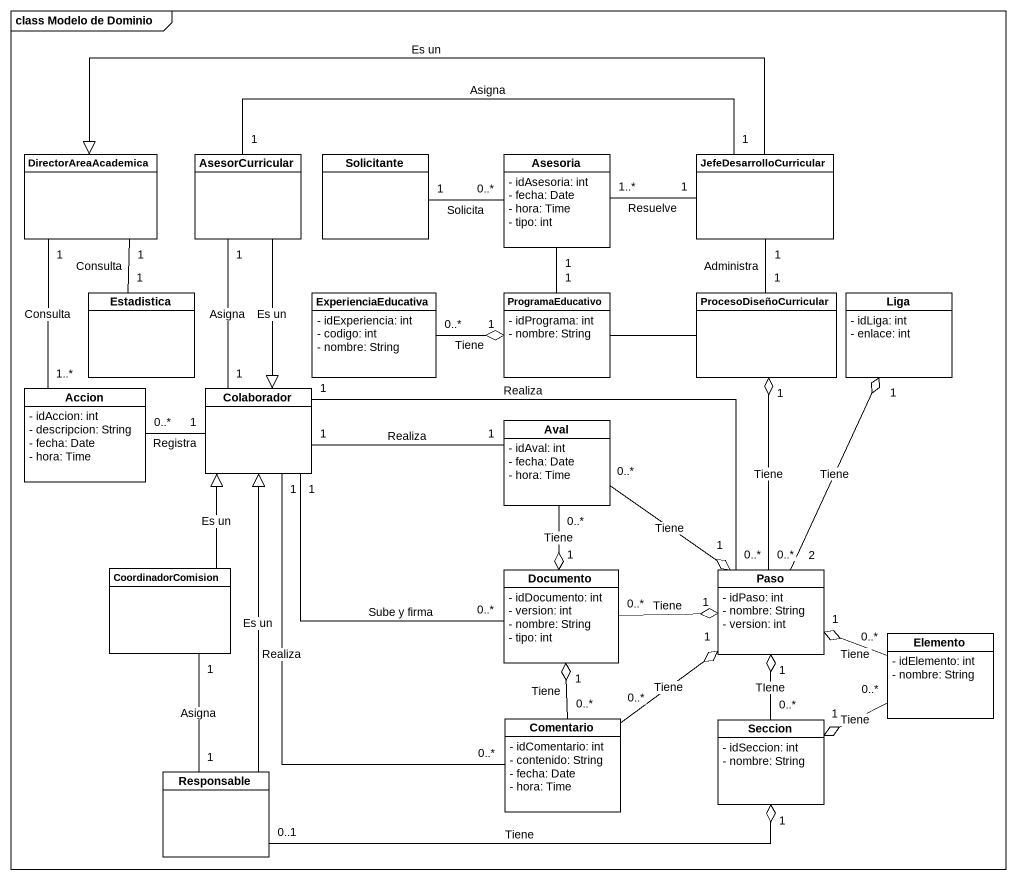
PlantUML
@startuml
mainframe class Modelo de Dominio
hide circle
hide empty members
skinparam classAttributeIconSize 0
class DirectorAreaAcademica
class AsesorCurricular
class Solicitante
class Asesoria {
  - idAsesoria: int
  - fecha: Date
  - hora: Time
  - tipo: int
}
class JefeDesarrolloCurricular
class Estadistica
class ExperienciaEducativa {
  - idExperiencia: int
  - codigo: int
  - nombre: String
}
class ProgramaEducativo {
  - idPrograma: int
  - nombre: String
}
class ProcesoDiseñoCurricular
class Liga {
  - idLiga: int
  - enlace: int
}
class Accion {
  - idAccion: int
  - descripcion: String
  - fecha: Date
  - hora: Time
}
class Colaborador
class Aval {
  - idAval: int
  - fecha: Date
  - hora: Time
}
class CoordinadorComision
class Documento {
  - idDocumento: int
  - version: int
  - nombre: String
  - tipo: int
}
class Paso {
  - idPaso: int
  - nombre: String
  - version: int
}
class Elemento {
  - idElemento: int
  - nombre: String
}
class Comentario {
  - idComentario: int
  - contenido: String
  - fecha: Date
  - hora: Time
}
class Seccion {
  - idSeccion: int
  - nombre: String
}
class Responsable
DirectorAreaAcademica "1" -- "1" Estadistica : Consulta
DirectorAreaAcademica "1" -- "1..*" Accion : Consulta
AsesorCurricular "1" -right- "1" JefeDesarrolloCurricular : Asigna
AsesorCurricular --|> Colaborador : Es un
AsesorCurricular "1" -- "1" Colaborador : Asigna
Solicitante "1" -right- "0..*" Asesoria : Solicita
Asesoria "1..*" -right- "1" JefeDesarrolloCurricular : Resuelve
JefeDesarrolloCurricular -left-|> DirectorAreaAcademica : Es un
ExperienciaEducativa "0..*" -right-o "1" ProgramaEducativo : Tiene
ProgramaEducativo "1" -up- "1" Asesoria
ProgramaEducativo -right- ProcesoDiseñoCurricular
ProcesoDiseñoCurricular "1" -up- "1" JefeDesarrolloCurricular : Administra
Accion "0..*" -right- "1" Colaborador : Registra
Colaborador "1" -right- "1" Aval : Realiza
Colaborador "1" -- "0..*" Documento : Sube y firma
Colaborador "1" -right- "0..*" Paso : Realiza
Colaborador "1" -- "0..*" Comentario : Realiza
Aval "0..*" --o "1" Documento : Tiene
Aval "0..*" --o "1" Paso : Tiene
CoordinadorComision -up-|> Colaborador : Es un
CoordinadorComision "1" -- "1" Responsable : Asigna
Documento "0..*" -right-o "1" Paso : Tiene
Paso "0..*" -up-o "1" ProcesoDiseñoCurricular : Tiene
Paso "2" -up-o "1" Liga : Tiene
Elemento "0..*" -left-o "1" Paso : Tiene
Elemento "0..*" -left-o "1" Seccion : Tiene
Comentario "0..*" -up-o "1" Documento : Tiene
Comentario "0..*" -up-o "1" Paso : Tiene
Seccion "0..*" -up-o "1" Paso : TIene
Responsable -up-|> Colaborador : Es un
Responsable "0..1" -right-o "1" Seccion : Tiene
@enduml
